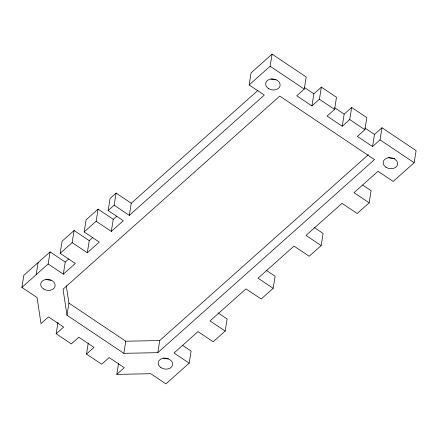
<?xml version="1.0" encoding="UTF-8"?>
<svg xmlns="http://www.w3.org/2000/svg" width="438" height="438" viewBox="0 0 438 438"><rect width="100%" height="100%" fill="white"/><g stroke="black" fill="none" stroke-linecap="round" stroke-linejoin="round"><path stroke-width="0.66" d="M182.69 345.401L191.11 351.046L189.172 363.162L165.925 383.874L150.765 373.718L116.815 374.38L124.31 367.701L109.15 357.545L101.654 364.224L86.494 354.068L93.989 347.389L78.829 337.233L71.334 343.912L56.173 333.756L63.669 327.076L48.508 316.915L41.013 323.6L37.06 297.539L21.9 287.383L23.838 275.267L50.091 251.883L65.251 262.044L63.307 274.155L48.147 263.999L50.091 251.883M36.151 274.692L38.09 262.576M63.307 274.155L75.309 263.468L60.148 253.312L62.087 241.196L74.088 230.508L89.248 240.665L87.31 252.775L72.15 242.619L74.088 230.508M56.173 333.756L58.002 322.313M66.987 315.25L63.034 289.19L279.772 96.108L374.523 159.591L157.784 352.667L123.839 353.335L66.987 315.25L68.925 303.134L66.291 285.762M87.31 252.775L99.306 242.088L84.145 231.932L86.089 219.816L98.085 209.129L113.245 219.285L111.307 231.401L96.146 221.239L98.085 209.129M111.307 231.401L123.308 220.708L108.148 210.552L110.086 198.436L116.086 193.092L131.247 203.248L129.303 215.365L114.143 205.208L116.086 193.092M86.494 354.068L88.219 343.299M116.815 374.38L118.539 363.611M123.839 353.335L125.777 341.218L68.925 303.134M157.784 352.667L159.728 340.556L368.303 154.74M129.303 215.365L264.3 95.106L249.14 84.95L251.078 72.834L272.075 54.126L306.189 76.978L304.246 89.095L296.75 95.774L311.911 105.936L319.406 99.251L321.35 87.135L336.51 97.296L334.566 109.407L327.071 116.092L342.231 126.248L349.727 119.563L351.67 107.452L366.83 117.608L364.887 129.725L357.392 136.404L372.552 146.56L380.047 139.881L381.991 127.765L416.1 150.617L414.162 162.733L393.16 181.436L377.999 171.28L354.003 192.66L369.163 202.816L357.162 213.509L342.001 203.352L306.003 235.42L321.163 245.576L309.168 256.263L294.007 246.107L258.009 278.179L273.17 288.335L261.168 299.023L246.008 288.866L210.01 320.934L225.17 331.09L213.169 341.782L198.009 331.626L174.012 353.006L189.172 363.162M225.17 331.09L227.108 318.979L218.124 312.956M249.14 84.95L270.136 66.242L272.075 54.126M273.17 288.335L275.108 276.219L266.687 270.575M311.911 105.936L313.849 93.82L321.35 87.135M321.163 245.576L323.107 233.459L314.123 227.442M342.231 126.248L344.169 114.132L351.67 107.452M372.552 146.56L374.49 134.444L381.991 127.765M369.163 202.816L371.101 190.7L362.68 185.06M21.9 287.383L48.147 263.999M60.148 253.312L72.15 242.619M84.145 231.932L96.146 221.239M108.148 210.552L114.143 205.208M65.251 262.044L68.75 258.924M89.248 240.665L92.746 237.544M113.245 219.285L116.749 216.164M131.247 203.248L258.086 90.25M125.777 341.218L159.728 340.556M304.3 87.425L313.849 93.82M334.627 107.737L344.169 114.132M364.947 128.049L374.49 134.444M270.136 66.242L304.246 89.095M319.406 99.251L334.566 109.407M349.727 119.563L364.887 129.725M380.047 139.881L414.162 162.733M275.962 79.738A9.718 7.304 9.1 0 1 271.007 78.845M50.972 280.167A9.718 7.304 9.1 0 1 46.023 279.274M168.466 358.881A9.718 7.304 9.1 0 1 163.516 357.988M394.698 158.364A9.718 7.304 9.1 0 1 388.501 157.56M268.401 88.492A7.293 5.475 9.1 0 0 280.074 85.777A7.293 5.475 9.1 0 0 270.23 79.179A7.293 5.475 9.1 0 0 268.401 88.492M385.894 167.206A7.293 5.475 9.1 0 0 397.567 164.491A7.293 5.475 9.1 0 0 387.723 157.894A7.293 5.475 9.1 0 0 385.894 167.206M43.417 288.921A7.293 5.475 9.1 0 0 55.089 286.206A7.293 5.475 9.1 0 0 45.24 279.608A7.293 5.475 9.1 0 0 43.417 288.921M160.905 367.635A7.293 5.475 9.1 0 0 172.577 364.92A7.293 5.475 9.1 0 0 162.733 358.322A7.293 5.475 9.1 0 0 160.905 367.635"/></g></svg>
